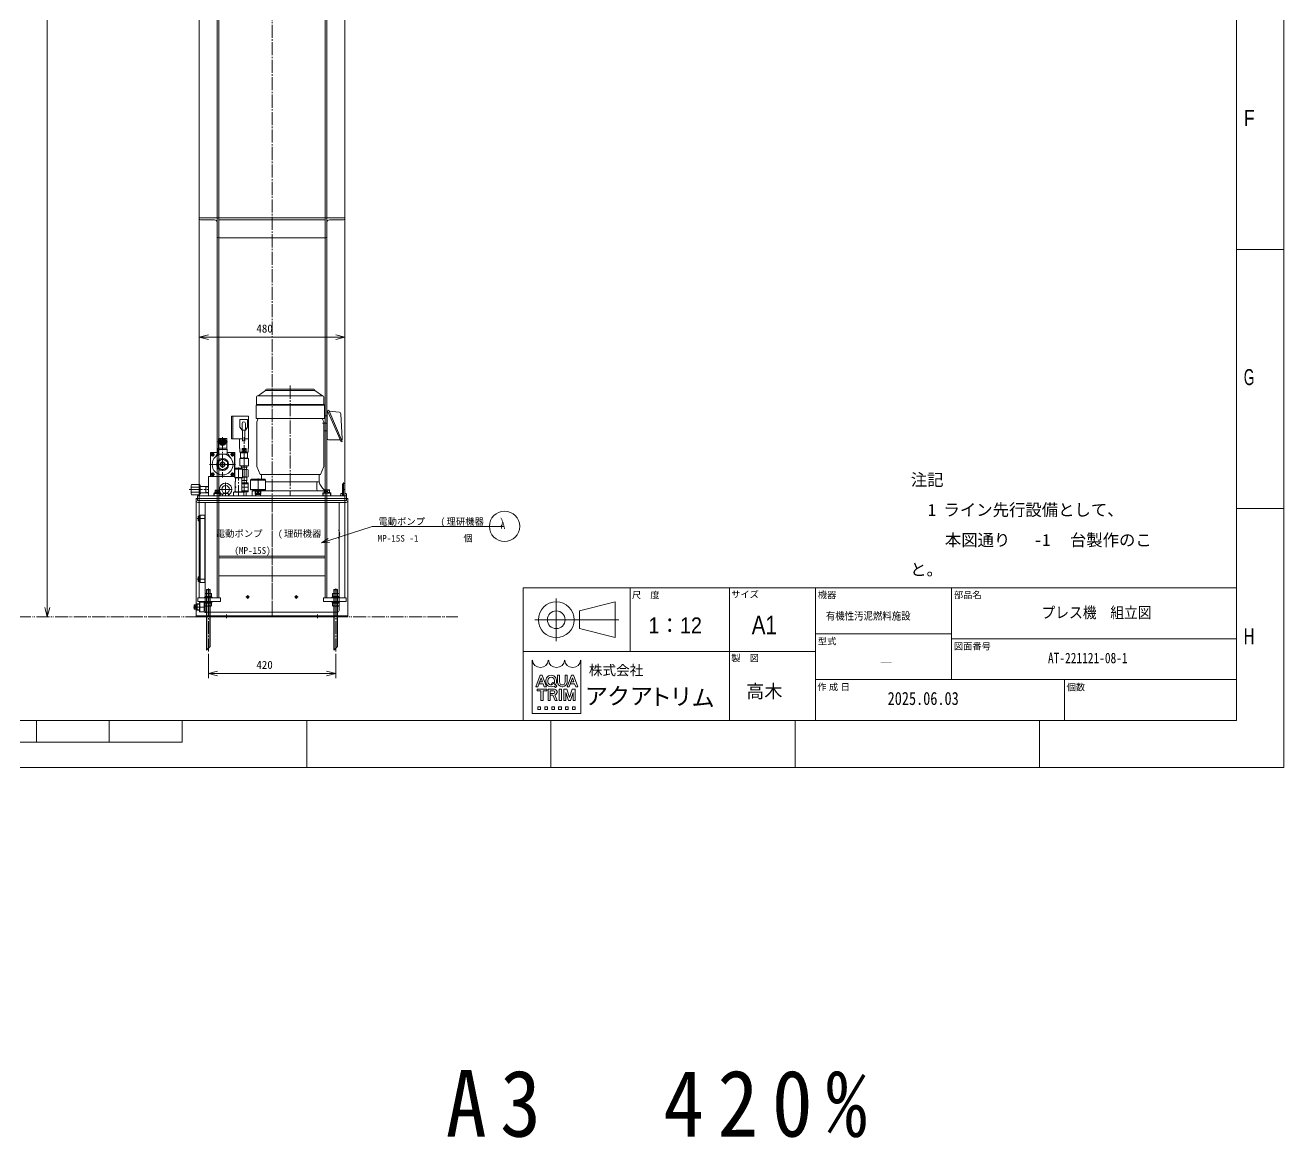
# Model space of a CAD drawing. Units: millimetres at full size. Extents: x -24503 to 24503, y -7436 to 7436.
# Drawn here: x 8284 to 12435, y -806 to 2864 of the extents above; entities that cross this region are included whole.
import ezdxf
from ezdxf.enums import TextEntityAlignment as Align

# ---------------------------------------------------------------- set-up
doc = ezdxf.new("R2010")
doc.units = ezdxf.units.MM
doc.header["$LTSCALE"] = 4.8
doc.header["$PDMODE"] = 32
doc.header["$PDSIZE"] = 2.4
doc.linetypes.add('CHAIN2', pattern=[12, 9, -1, 1, -1])
doc.linetypes.add('DOUBLE_CHAIN2', pattern=[12.8, 9, -1, 0.6, -0.6, 0.6, -1])
for name, color, linetype, lineweight in [('0-2_08_DIM', 3, 'Continuous', 9), ('0-3_06_PHANTOM', 7, 'DOUBLE_CHAIN2', 9), ('0-4_0', 2, 'Continuous', 9), ('0-6_05_CENTER', 2, 'CHAIN2', 9), ('0-7_04_HIDDEN', 7, 'Continuous', 9), ('0-8_10_DRAFT', 1, 'Continuous', 9), ('0-F_04_中心線', 4, 'CHAIN2', 9), ('1-0_02_細線', 6, 'Continuous', 9), ('1-1_Defpoints', 134, 'Continuous', 9), ('1-2_99_図枠', 134, 'Continuous', 9)]:
    doc.layers.add(name, color=color, linetype=linetype, lineweight=lineweight)
doc.layers.add('0-9_07_TEXT', color=2, linetype='Continuous')
doc.layers.add('1-4', color=7, linetype='Continuous')
doc.styles.add('ＭＳ ゴシック', font='')
doc.styles.add('ＭＳ Ｐゴシック', font='')
doc.styles.get('ＭＳ ゴシック').set_extended_font_data('MS Gothic')
doc.styles.get('ＭＳ Ｐゴシック').set_extended_font_data('MS PGothic')

# ---------------------------------------------------------------- blocks, each defined once
blk = doc.blocks.new('A$C402B3D07_1_1')
at = {"layer": '0-7_04_HIDDEN'}
for p, q in [((0, 0), (-65, 0)), ((-65, -2), (-65, 0)), ((0, 0), (0, -65)), ((-61, -6), (-14.5, -6)), ((-6, -14.5), (-6, -61)), ((-2, -65), (0, -65))]:
    blk.add_line(p, q, dxfattribs=at)
for centre, radius, start, end in [((-61, -2), 4, 180, 270), ((-14.5, -14.5), 8.5, 0, 90), ((-2, -61), 4, 180, 270)]:
    blk.add_arc(centre, radius, start, end, dxfattribs=at)
blk = doc.blocks.new('A$C03AD2A29_1_1')
at = {"layer": '0-4_0', "color": 134}
for p, q in [((-181, 60), (-181, -1928)), ((-175, 54), (175, 54)), ((181, 60), (181, -1928)), ((-175, -681), (175, -681)), ((-175, -1796), (175, -1796))]:
    blk.add_line(p, q, dxfattribs=at)
for points in [[(-240, 60), (-175, 60), (-175, -1928), (-240, -1928)], [(-175, 60), (175, 60), (175, -5), (-175, -5)], [(240, 60), (175, 60), (175, -1928), (240, -1928)], [(-175, -675), (175, -675), (175, -740), (-175, -740)], [(-175, -1790), (175, -1790), (175, -1855), (-175, -1855)], [(-245, -1928), (-170, -1928), (-170, -1940), (-245, -1940)], [(245, -1928), (170, -1928), (170, -1940), (245, -1940)]]:
    blk.add_lwpolyline(points, close=True, dxfattribs=at)
at = {"layer": '0-6_05_CENTER'}
for p, q in [((-75, 69.232), (-75, 44.557)), ((0, 77.547), (0, -1965.337)), ((75, 69.232), (75, 44.557)), ((-210, -1917.989), (-210, -1950.455)), ((210, -1917.989), (210, -1950.455))]:
    blk.add_line(p, q, dxfattribs=at)
at = {"layer": '0-7_04_HIDDEN'}
for p in [(-175, 60), (-175, -675)]:
    blk.add_blockref('A$C402B3D07_1_1', p, dxfattribs=at)
at = {"layer": '0-7_04_HIDDEN', "xscale": -1}
for p in [(175, 60), (175, -675)]:
    blk.add_blockref('A$C402B3D07_1_1', p, dxfattribs=at)
blk = doc.blocks.new('M12Nza_1_1_1_1')
at = {"layer": '0-4_0', "color": 134}
for p, q in [((-10.95, 5), (-10.95, 13.533)), ((10.95, 5), (-10.95, 5)), ((-10.75, 2), (-10.75, 5)), ((-8.213, 15), (8.212, 15)), ((-5.475, 5), (-5.475, 13.533)), ((0, 2), (-3, 5)), ((0, 5), (3, 2)), ((5.475, 5), (5.475, 13.533)), ((10.75, 5), (10.75, 2)), ((10.95, 13.533), (10.95, 5))]:
    blk.add_line(p, q, dxfattribs=at)
at = {"layer": '0-4_0', "color": 134, "linetype": 'CHAIN2'}
blk.add_line((0, 0), (0, 15), dxfattribs=at)
at = {"layer": '0-4_0', "color": 134}
blk.add_lwpolyline([(-13, 2), (13, 2), (13, 0), (-13, 0)], close=True, dxfattribs=at)
for centre, radius, start, end in [((-8.213, 11.712), 3.288, 33.626, 146.374), ((0, 4.05), 10.95, 60, 120), ((8.212, 11.712), 3.288, 33.626, 146.374)]:
    blk.add_arc(centre, radius, start, end, dxfattribs=at)
at = {"layer": '0-8_10_DRAFT', "style": 'ＭＳ ゴシック', "width": 1.8}
blk.add_text('M12', height=1.1, dxfattribs=at).set_placement((0.31, 5.093), align=Align.BOTTOM_LEFT)
blk = doc.blocks.new('MP-15Sb_1_1')
at = {"layer": '0-4_0'}
for p, q in [((-17.8, 750), (137.8, 750)), ((-50.7, 700.363), (-50.7, 725.3)), ((167.5, 728.5), (-47.5, 728.5)), ((-45.993, 728.5), (-21, 746)), ((-21, 746.8), (-21, 746)), ((-21, 746), (141.008, 746)), ((141, 746.8), (141, 746)), ((165.993, 728.5), (141, 746)), ((170.7, 700.363), (170.7, 725.3)), ((-50.7, 700.363), (-52.7, 697.363)), ((-52.7, 697.363), (172.7, 697.363)), ((-52.7, 697.363), (-52.7, 654)), ((170.7, 700.363), (-50.7, 700.363)), ((170.7, 700.363), (172.7, 697.363)), ((172.7, 697.363), (172.7, 654)), ((181.753, 587.961), (181.753, 669.422)), ((186.916, 680.896), (183.291, 679.207)), ((183.291, 679.207), (228.148, 576.668)), ((231.774, 578.358), (186.916, 680.896)), ((221.373, 674.971), (188.454, 678.03)), ((226.809, 669.326), (231.367, 586.41)), ((-133.16, 586.903), (-133.16, 661.903)), ((-133.16, 661.903), (-77.16, 661.903)), ((-129.16, 586.903), (-129.16, 661.903)), ((-105.66, 650.16), (-105.66, 625.16)), ((-98.66, 615.16), (-105.66, 625.16)), ((-98.66, 637.66), (-98.66, 615.16)), ((-87.66, 637.66), (-87.66, 615.16)), ((-87.66, 615.16), (-80.66, 625.16)), ((-77.16, 586.903), (-77.16, 661.903)), ((172.7, 654), (-52.7, 654)), ((-50.541, 642.5), (-45.731, 654)), ((-50.541, 495.5), (-50.541, 642.5)), ((170.541, 642.5), (165.731, 654)), ((166.836, 637.999), (181.753, 637.999)), ((170.541, 495.5), (170.541, 642.5)), ((179.753, 662.599), (172.7, 662.599)), ((-176.75, 556), (-176.75, 586.7)), ((-175.75, 587.7), (-150.25, 587.7)), ((-163, 587.42), (-153.5, 581.935)), ((-153.5, 581.935), (-153.5, 570.965)), ((-149.25, 586.7), (-149.25, 556)), ((-96.91, 586.903), (-133.16, 586.903)), ((-107.16, 586.903), (-107.16, 554.403)), ((-98.66, 615.16), (-87.66, 615.16)), ((-96.91, 615.16), (-96.91, 579.624)), ((-89.41, 615.16), (-89.41, 579.527)), ((-89.41, 586.903), (-77.16, 586.903)), ((-77.16, 586.903), (-77.16, 554.403)), ((179.753, 613.399), (170.541, 613.399)), ((186.753, 582.961), (225.395, 582.961)), ((-178.5, 542), (-203, 542)), ((-202.5, 462.5), (-202.5, 541.5)), ((-202.5, 541.5), (-178.5, 541.5)), ((-195.5, 528.5), (-195.5, 540.5)), ((-178.5, 536.5), (-178.5, 552)), ((-178.5, 552), (-147.5, 552)), ((-178.25, 552), (-177.5, 556)), ((-178.201, 576.45), (-147.208, 576.45)), ((-177.5, 556), (-148.5, 556)), ((-163, 565.48), (-172.5, 570.965)), ((-163, 565.48), (-153.5, 570.965)), ((-148.5, 556), (-147.75, 552)), ((-147.5, 552), (-147.5, 536.5)), ((-123, 542), (-147.5, 542)), ((-147.5, 541.5), (-123.5, 541.5)), ((-130.5, 528.5), (-130.5, 540.5)), ((-123.5, 462.5), (-123.5, 541.5)), ((-123, 542), (-123, 462)), ((-78.66, 542.403), (-105.66, 542.403)), ((-103.66, 540.3), (-103.66, 523.3)), ((-80.66, 540.3), (-103.66, 540.3)), ((-99.66, 540.8), (-99.66, 542.403)), ((-98.698, 554.403), (-85.622, 542.403)), ((-85.622, 554.403), (-98.698, 542.403)), ((-98.698, 554.403), (-85.622, 554.403)), ((-98.698, 554.403), (-98.698, 542.403)), ((-85.622, 542.403), (-85.622, 554.403)), ((-84.66, 540.8), (-84.66, 542.403)), ((-84.66, 540.8), (-84.16, 540.3)), ((-80.66, 540.3), (-80.66, 523.3)), ((228.148, 576.668), (231.774, 578.358)), ((-201.5, 534.5), (-189.5, 534.5)), ((-195.5, 537.36), (-197.977, 535.93)), ((-197.977, 533.07), (-197.977, 535.93)), ((-195.5, 531.64), (-197.977, 533.07)), ((-195.5, 537.36), (-193.023, 535.93)), ((-186.5, 527.259), (-181, 536.5)), ((-181, 536.5), (-145, 536.5)), ((-163, 520.475), (-179, 511.238)), ((-179, 511.238), (-179, 492.762)), ((-163, 520.475), (-147, 511.238)), ((-147, 511.238), (-147, 492.762)), ((-145, 536.5), (-139.5, 527.259)), ((-136.5, 534.5), (-124.5, 534.5)), ((-130.5, 537.36), (-132.977, 535.93)), ((-132.977, 533.07), (-132.977, 535.93)), ((-130.5, 531.64), (-132.977, 533.07)), ((-130.5, 537.36), (-128.023, 535.93)), ((-80.66, 523.3), (-103.66, 523.3)), ((-101.364, 522.3), (-101.364, 523.3)), ((-92.16, 539.3), (-92.16, 524.3)), ((-82.956, 522.3), (-82.956, 523.3)), ((-123.5, 462.5), (-202.5, 462.5)), ((-201.5, 469.5), (-189.5, 469.5)), ((-195.5, 472.36), (-197.977, 470.93)), ((-197.977, 468.07), (-197.977, 470.93)), ((-195.5, 466.64), (-197.977, 468.07)), ((-195.5, 463.5), (-195.5, 475.5)), ((-195.5, 472.36), (-193.023, 470.93)), ((-163, 483.525), (-179, 492.762)), ((-163, 483.525), (-147, 492.762)), ((-136.5, 469.5), (-124.5, 469.5)), ((-130.5, 472.36), (-132.977, 470.93)), ((-132.977, 468.07), (-132.977, 470.93)), ((-130.5, 466.64), (-132.977, 468.07)), ((-130.5, 463.5), (-130.5, 475.5)), ((-130.5, 472.36), (-128.023, 470.93)), ((-122.5, 486.6), (-119.5, 489.6)), ((-122.5, 458.6), (-122.5, 486.6)), ((-122.5, 486.6), (-97.5, 486.6)), ((-121.5, 457.6), (-98.5, 457.6)), ((-120, 457.6), (-120, 445.6)), ((-119.5, 489.6), (-100.5, 489.6)), ((-99.874, 493.3), (-100.84, 494.972)), ((-100.614, 489.6), (-100.795, 495.362)), ((-100.5, 489.6), (-97.5, 486.6)), ((-100, 445.6), (-100, 457.6)), ((-99.735, 488.835), (-99.874, 493.3)), ((-84.446, 493.3), (-99.874, 493.3)), ((-97.5, 458.6), (-98.5, 457.6)), ((-97.5, 486.6), (-97.5, 458.6)), ((-97.5, 485.65), (-82.201, 485.65)), ((-82.201, 460.65), (-97.5, 460.65)), ((-85.52, 484.623), (-85.52, 461.677)), ((-83.829, 485.65), (-83.525, 495.362)), ((-83.51, 458.65), (-83.51, 452.207)), ((-78.881, 484.623), (-78.881, 461.677)), ((-50.541, 495.5), (-39.456, 469)), ((159.456, 469), (-39.456, 469)), ((-35, 469), (-35, 453.65)), ((155, 469), (155, 445)), ((170.541, 495.5), (159.456, 469)), ((-266.84, 406.443), (-266.84, 431.557)), ((-265.545, 435.743), (-238.135, 435.743)), ((-265.545, 427.372), (-238.135, 427.372)), ((-236.84, 431.557), (-236.84, 406.443)), ((-234.84, 429.85), (-221.919, 429.85)), ((-210, 429.478), (-221.919, 429.85)), ((-217.84, 428.561), (-219.968, 429.789)), ((-217.84, 429.723), (-217.84, 408.277)), ((-210, 428.316), (-217.84, 428.561)), ((-174, 416.84), (-188, 408.34)), ((-188, 416.84), (-174, 408.34)), ((-188, 416.84), (-174, 416.84)), ((-188, 408.34), (-188, 416.84)), ((-174, 416.84), (-174, 408.34)), ((-120, 445.6), (-121, 445.6)), ((-121, 412), (-121, 445.6)), ((-99.858, 449.15), (-100, 449.395)), ((-99, 445.6), (-100, 445.6)), ((-99.748, 445.6), (-99.858, 449.15)), ((-84.462, 449.15), (-99.858, 449.15)), ((-99, 445.6), (-99, 412)), ((-99, 442), (-79.16, 442)), ((-80.16, 438.662), (-99, 438.662)), ((-77.281, 427), (-99, 427)), ((-80.16, 415.338), (-99, 415.338)), ((-84.685, 442), (-84.462, 449.15)), ((-84.462, 449.15), (-83.562, 450.708)), ((-83.829, 442), (-83.51, 452.207)), ((-79.16, 417.05), (-80.16, 415.338)), ((-80.16, 412), (-80.16, 415.338)), ((-79.16, 442), (-79.16, 412)), ((-71, 450.65), (-68, 453.65)), ((-71, 450.65), (-21, 450.65)), ((-71, 450.65), (-71, 419.65)), ((-71, 419.65), (-21, 419.65)), ((-71, 419.65), (-70, 418.65)), ((-70, 418.65), (-22, 418.65)), ((-24, 453.65), (-68, 453.65)), ((-58, 418.65), (-58, 416.65)), ((-58, 416.65), (-34, 416.65)), ((-55.5, 404.65), (-55.5, 416.65)), ((-38.669, 404.65), (-53.331, 416.65)), ((-53.331, 404.65), (-38.669, 416.65)), ((-53.331, 416.65), (-53.331, 404.65)), ((-38.669, 416.65), (-38.669, 404.65)), ((-36.5, 416.65), (-36.5, 404.65)), ((-34, 416.65), (-34, 418.65)), ((-21, 450.65), (-24, 453.65)), ((-22, 418.65), (-21, 419.65)), ((-21, 419.65), (-21, 450.65)), ((155, 445), (-21, 445)), ((147.5, 442), (147.5, 421)), ((189.5, 418.47), (172.5, 408.97)), ((189.5, 408.97), (172.5, 418.47)), ((172.5, 418.47), (189.5, 418.47)), ((172.5, 408.97), (172.5, 418.47)), ((189.5, 418.47), (189.5, 408.97)), ((232, 400.504), (232, 436.5)), ((240, 436.5), (240, 400.504)), ((-265.545, 410.628), (-238.135, 410.628)), ((-265.545, 402.257), (-238.135, 402.257)), ((-250.2, 0), (-250.2, 390)), ((250.2, 390), (-250.2, 390)), ((-246, 390), (-246, 399)), ((246, 399), (-246, 399)), ((245, 376.8), (-245, 376.8)), ((-234.84, 408.15), (-221.919, 408.15)), ((-210, 408.522), (-221.919, 408.15)), ((-217.84, 409.439), (-219.968, 408.211)), ((-210, 409.684), (-217.84, 409.439)), ((-190.269, 408.34), (-191.723, 406.841)), ((-191.723, 406.841), (-191.478, 399)), ((-191.723, 406.841), (-170.277, 406.841)), ((-190.597, 408.002), (-190.316, 399)), ((-171.403, 408.002), (-171.685, 399)), ((-170.277, 406.841), (-170.523, 399)), ((-163, 399), (-162.547, 404.174)), ((-143, 399), (-163, 399)), ((-160.935, 405.964), (-153, 407.5)), ((-160.555, 406), (-145.445, 406)), ((-145.065, 405.964), (-153, 407.5)), ((-143.453, 404.174), (-143, 399)), ((-115, 399), (-85, 399)), ((-79.16, 412), (-99, 412)), ((-92.5, 410.268), (-92.5, 399)), ((-85, 399), (-85, 412)), ((-65, 413), (-65, 399)), ((-55.5, 415), (-63, 415)), ((-55.5, 404.65), (-36.5, 404.65)), ((-54.508, 404.65), (-54.331, 399)), ((-53.603, 403.083), (-54.508, 404.65)), ((-53.603, 403.083), (-38.397, 403.083)), ((-53.475, 399), (-53.603, 403.083)), ((-38.525, 399), (-38.397, 403.083)), ((-38.397, 403.083), (-37.492, 404.65)), ((-37.492, 404.65), (-37.669, 399)), ((172.5, 415), (-36.5, 415)), ((168.968, 408.97), (167.515, 407.471)), ((167.515, 407.471), (167.779, 399)), ((194.485, 407.471), (167.515, 407.471)), ((168.64, 408.632), (168.941, 399)), ((168.968, 408.97), (193.032, 408.97)), ((193.032, 408.97), (194.485, 407.471)), ((193.36, 408.632), (193.058, 399)), ((194.485, 407.471), (194.22, 399)), ((226, 399), (226.453, 404.174)), ((246, 399), (226, 399)), ((228.065, 405.964), (232, 406.725)), ((228.445, 406), (232, 406)), ((243.935, 405.964), (240, 406.725)), ((240, 406), (243.555, 406)), ((245.547, 404.174), (246, 399)), ((246, 390), (246, 399)), ((246, 390), (246, 383)), ((250.2, 0), (250.2, 390)), ((-250.2, 28.064), (-256.84, 39)), ((-250.2, 39), (-256.84, 39)), ((-256.84, 25), (-256.84, 39)), ((-250.2, 35.936), (-256.84, 25)), ((-250.2, 25), (-256.84, 25)), ((-250.2, 35.936), (-248.34, 39)), ((-250.2, 28.064), (-248.34, 25)), ((-250.2, 3.2), (250.2, 3.2)), ((-250.2, 0), (250.2, 0)), ((-220.2, 3.2), (-220.2, 0)), ((220.2, 3.2), (220.2, 0))]:
    blk.add_line(p, q, dxfattribs=at)
for points in [[(-105.66, 650.16), (-80.66, 650.16), (-80.66, 625.16)], [(-163, 587.42), (-172.5, 581.935), (-172.5, 570.965)], [(-123, 462), (-203, 462), (-203, 542)], [(-107.16, 554.403), (-105.66, 554.403), (-105.66, 542.403)], [(-84.66, 540.8), (-99.66, 540.8), (-100.16, 540.3)], [(-96.91, 579.624), (-96.828, 579.669), (-96.745, 579.714), (-96.663, 579.758), (-96.58, 579.802), (-96.498, 579.845), (-96.415, 579.888), (-96.333, 579.929), (-96.25, 579.968), (-96.167, 580.007), (-96.085, 580.043), (-96.002, 580.078), (-95.919, 580.111), (-95.836, 580.141), (-95.753, 580.169), (-95.67, 580.195), (-95.587, 580.217), (-95.503, 580.237), (-95.42, 580.253), (-95.336, 580.267), (-95.253, 580.276), (-95.169, 580.282), (-95.074, 580.284), (-94.978, 580.281), (-94.882, 580.273), (-94.787, 580.261), (-94.691, 580.245), (-94.595, 580.225), (-94.499, 580.202), (-94.403, 580.175), (-94.307, 580.145), (-94.211, 580.112), (-94.115, 580.076), (-94.019, 580.038), (-93.923, 579.998), (-93.827, 579.955), (-93.731, 579.911), (-93.635, 579.866), (-93.54, 579.819), (-93.445, 579.771)], [(-93.445, 579.771), (-93.35, 579.723), (-93.255, 579.673), (-93.16, 579.624), (-93.084, 579.584), (-93.008, 579.544), (-92.932, 579.504), (-92.856, 579.465), (-92.78, 579.426), (-92.704, 579.388), (-92.628, 579.351), (-92.553, 579.315), (-92.477, 579.28), (-92.402, 579.247), (-92.326, 579.215), (-92.251, 579.184), (-92.175, 579.156), (-92.099, 579.129), (-92.024, 579.105), (-91.948, 579.082), (-91.872, 579.063), (-91.796, 579.045), (-91.72, 579.031), (-91.643, 579.019), (-91.567, 579.011), (-91.466, 579.004), (-91.365, 579.003), (-91.264, 579.006), (-91.162, 579.015), (-91.061, 579.027), (-90.959, 579.044), (-90.856, 579.065), (-90.754, 579.09), (-90.651, 579.118), (-90.548, 579.149), (-90.445, 579.183), (-90.342, 579.22), (-90.239, 579.259), (-90.136, 579.3), (-90.032, 579.343)], [(-90.032, 579.343), (-89.929, 579.387), (-89.825, 579.433), (-89.721, 579.48), (-89.618, 579.527), (-89.514, 579.575), (-89.41, 579.624)], [(-77.16, 554.403), (-78.66, 554.403), (-78.66, 542.403)], [(-193.023, 535.93), (-193.023, 533.07), (-195.5, 531.64)], [(-128.023, 535.93), (-128.023, 533.07), (-130.5, 531.64)], [(-122.5, 462), (-210, 462), (-210, 399)], [(-193.023, 470.93), (-193.023, 468.07), (-195.5, 466.64)], [(-128.023, 470.93), (-128.023, 468.07), (-130.5, 466.64)], [(-121.5, 457.6), (-122.5, 458.6), (-97.5, 458.6)], [(-84.685, 485.65), (-84.446, 493.3), (-83.48, 494.972)], [(-79.16, 436.95), (-80.16, 438.662), (-80.16, 442)], [(-246, 390), (-246, 383), (246, 383)], [(-190.269, 408.34), (-171.731, 408.34), (-170.277, 406.841)], [(-127.5, 410.268), (-127.5, 399), (-92.5, 399)]]:
    blk.add_lwpolyline(points, dxfattribs=at)
for points in [[(-106.66, 522.3), (-106.66, 497.3), (-77.66, 497.3), (-77.66, 522.3)], [(-95.5, 412), (-124.5, 412), (-127.5, 410.268), (-92.5, 410.268)]]:
    blk.add_lwpolyline(points, close=True, dxfattribs=at)
for centre, radius in [((-163, 576.45), 11.25), ((-163, 576.45), 9.5), ((-163, 576.45), 6.5), ((-163, 576.45), 4.5), ((-195.5, 534.5), 5), ((-163, 502), 34.5), ((-163, 502), 20), ((-163, 502), 8), ((-163, 502), 7.25), ((-163, 502), 3.15), ((-130.5, 534.5), 5), ((-195.5, 469.5), 5), ((-130.5, 469.5), 5), ((-153, 420), 12.5), ((-80, 65), 4), ((-80, 65), 3.375), ((80, 65), 4), ((80, 65), 3.375)]:
    blk.add_circle(centre, radius, dxfattribs=at)
for centre, radius, start, end in [((-17.8, 746.8), 3.2, 90, 180), ((137.8, 746.8), 3.2, 0, 90), ((-47.5, 725.3), 3.2, 90, 180), ((167.5, 725.3), 3.2, 0, 90), ((64.315, 700.045), 2, 180, 182.57246), ((179.753, 664.599), 2, 270, 0), ((186.753, 669.422), 5, 104.99841, 180), ((220.818, 668.997), 6, 3.14682, 84.69045), ((-93.16, 637.66), 5.5, 0, 180), ((-175.75, 586.7), 1, 90, 180), ((-150.25, 586.7), 1, 0, 90), ((179.753, 611.399), 2, 0, 90), ((186.753, 587.961), 5, 180, 270), ((227.374, 586.171), 4, 306.62049, 3.42312), ((-97.91, 523.269), 17.031, 70.26839, 109.73161), ((-86.41, 523.269), 17.031, 70.26839, 109.73161), ((-99.41, 501.359), 20.941, 69.74384, 110.25616), ((-99.41, 518.241), 20.941, 249.74384, 290.25616), ((-97.91, 540.331), 17.031, 250.26839, 289.73161), ((-86.41, 540.331), 17.031, 250.26839, 289.73161), ((-84.91, 501.359), 20.941, 69.74384, 110.25616), ((-84.91, 518.241), 20.941, 249.74384, 290.25616), ((-102.794, 495.3), 2, 1.79, 90), ((-92.16, 463.677), 21.973, 72.41205, 104.06527), ((-92.16, 482.623), 21.973, 255.93473, 287.58795), ((-82.201, 479.772), 5.878, 55.61575, 124.38425), ((-82.201, 466.528), 5.878, 235.61575, 304.38425), ((-81.526, 495.3), 2, 90, 178.21), ((-81.51, 458.65), 2, 90, 180), ((-259.428, 431.557), 7.412, 145.61575, 214.38425), ((-239.135, 419), 27.705, 162.41205, 197.58795), ((-244.252, 431.557), 7.412, 325.61575, 34.38425), ((-264.545, 419), 27.705, 342.41205, 17.58795), ((-234.84, 431.85), 2, 180, 270), ((-153, 420), 20.5, 304.68099, 235.31901), ((-83.426, 457.446), 50, 301.90582, 303.95382), ((-33.5, 421), 6, 270, 336.94176), ((150.5, 442), 3, 90, 180), ((153.5, 421), 6, 180, 270), ((203.426, 457.446), 50, 194.4135, 231.79153), ((236, 436.5), 4, 0, 180), ((-259.428, 406.443), 7.412, 145.61575, 214.38425), ((-245, 382), 5.2, 180, 270), ((-244.252, 406.443), 7.412, 325.61575, 34.38425), ((-234.84, 406.15), 2, 90, 180), ((-223, 374.8), 2, 0, 90), ((-166.941, 399.853), 4, 355, 55.31901), ((-160.555, 404), 2, 90, 175), ((-145.445, 404), 2, 5, 90), ((-139.059, 399.853), 4, 124.68099, 185), ((-63, 413), 2, 90, 180), ((223, 374.8), 2, 90, 180), ((228.445, 404), 2, 90, 175), ((231, 400.504), 1, 270, 0), ((241, 400.504), 1, 180, 270), ((243.555, 404), 2, 5, 90), ((245, 382), 5.2, 270, 0)]:
    blk.add_arc(centre, radius, start, end, dxfattribs=at)
blk.add_point((-120, 427), dxfattribs=at)
at = {"layer": '0-6_05_CENTER'}
for p, q in [((60, 761.997), (60, 399)), ((-163, 592.007), (-163, 459.448)), ((-92.16, 522.3), (-92.16, 591.593)), ((-120.091, 502), (-206.153, 502)), ((-92.16, 522.3), (-92.16, 485.65)), ((-92.16, 521.005), (-92.16, 498.595)), ((-110, 491.925), (-110, 399)), ((-92.16, 488.614), (-92.16, 433.717)), ((-272.919, 419), (-210, 419)), ((-181, 399), (-181, 419.285)), ((-175.865, 420), (-130.135, 420)), ((-153, 442.865), (-153, 399)), ((-92.16, 410.007), (-92.16, 443.993)), ((-46, 456.336), (-46, 399)), ((181, 421.909), (181, 399)), ((230.862, 420), (240.944, 420)), ((236, 399), (236, 442.094)), ((0, 0), (0, 399)), ((-246.5, 324), (-221, 324)), ((-246.5, 124), (-221, 124)), ((-86, 65), (-74, 65)), ((-80, 59), (-80, 71)), ((74, 65), (86, 65)), ((80, 59), (80, 71)), ((-221, 32), (-259.285, 32)), ((-150, 7.658), (-150, -5.291)), ((150, 7.658), (150, -5.291))]:
    blk.add_line(p, q, dxfattribs=at)
at = {"layer": '0-7_04_HIDDEN', "color": 2}
for p, q in [((-221, 20.2), (-221, 374.8)), ((221, 20.2), (221, 374.8)), ((-238, 315.5), (-238, 332.5)), ((-238, 332.5), (-237, 332.5)), ((-237, 113), (-237, 335)), ((-237, 335), (-222, 335)), ((-237, 332.5), (-237, 315.5)), ((-222, 335), (-222, 113)), ((-222, 332.5), (-221, 332.5)), ((-222, 315.5), (-222, 332.5)), ((-243.5, 318.416), (-243.5, 329.584)), ((-243.148, 330.897), (-242.8, 331.5)), ((-242.8, 331.5), (-238, 331.5)), ((-242.8, 327.8), (-238, 327.8)), ((-242.8, 320.2), (-238, 320.2)), ((-237, 315.5), (-238, 315.5)), ((-221, 315.5), (-222, 315.5)), ((-243.5, 118.416), (-243.5, 129.584)), ((-243.148, 130.897), (-242.8, 131.5)), ((-242.8, 131.5), (-238, 131.5)), ((-242.8, 127.8), (-238, 127.8)), ((-238, 115.5), (-238, 132.5)), ((-238, 132.5), (-237, 132.5)), ((-238, 131.5), (-238, 116.5)), ((-237, 132.5), (-237, 115.5)), ((-221, 132.5), (-222, 132.5)), ((-222, 132.5), (-222, 115.5)), ((-242.8, 116.5), (-243.148, 117.103)), ((-242.8, 120.2), (-238, 120.2)), ((-238, 116.5), (-242.8, 116.5)), ((-237, 115.5), (-238, 115.5)), ((-222, 113), (-237, 113)), ((-222, 115.5), (-221, 115.5)), ((-248.002, 41.597), (-239, 41.315)), ((-246.841, 42.723), (-239, 42.477)), ((-246.841, 21.277), (-246.841, 42.723)), ((-238, 48), (-239, 47)), ((-239, 17), (-239, 47)), ((-224, 48), (-238, 48)), ((-238, 48), (-238, 16)), ((-224, 48), (-221, 51)), ((-224, 48), (-224, 16)), ((-250.2, 39), (-248.34, 39)), ((-250.2, 25), (-248.34, 25)), ((-248.34, 22.731), (-246.841, 21.277)), ((-248.002, 22.403), (-239, 22.684)), ((-246.841, 21.277), (-239, 21.522)), ((-239, 17), (-238, 16)), ((-224, 16), (-238, 16)), ((215.8, 15), (-215.8, 15))]:
    blk.add_line(p, q, dxfattribs=at)
for points in [[(-238, 331.5), (-238, 316.5), (-242.8, 316.5), (-243.148, 317.103)], [(-248.34, 22.731), (-248.34, 41.269), (-246.841, 42.723)]]:
    blk.add_lwpolyline(points, dxfattribs=at)
for centre, radius, start, end in [((-240.876, 329.584), 2.624, 150.00001, 222.83938), ((-232.836, 324), 10.664, 159.12505, 200.87495), ((-240.876, 318.416), 2.624, 137.16062, 209.99999), ((-240.876, 129.584), 2.624, 150.00001, 222.83938), ((-232.836, 124), 10.664, 159.12505, 200.87495), ((-240.876, 118.416), 2.624, 137.16062, 209.99999), ((-219.419, 19.442), 5.73, 216.92375, 309.17034), ((-215.8, 20.2), 5.2, 180, 270), ((215.8, 20.2), 5.2, 270, 0)]:
    blk.add_arc(centre, radius, start, end, dxfattribs=at)
blk = doc.blocks.new('_Open30')
at = {"layer": '0-2_08_DIM'}
blk.add_line((0, 0), (-1, 0), dxfattribs=at)
blk.add_lwpolyline([(-1, 0.26795), (0, 0), (-1, -0.26795)], dxfattribs=at)
blk = doc.blocks.new('AM_BALLOON1')
at = {"layer": '0-2_08_DIM'}
blk.add_circle((0, 0), 5, dxfattribs=at)

msp = doc.modelspace()

# ---------------------------------------------------------------- linework, layer by layer
at = {"layer": '0-2_08_DIM', "color": 4}
for p, q in [((8357.024, 942.938), (8357.024, 5476.938)), ((8858.194, 1838.118), (8858.194, 1819.744)), ((8888.194, 1834.744), (9308.194, 1834.744)), ((9338.194, 1838.118), (9338.194, 1819.744)), ((8364.524, 912.938), (8342.024, 912.938)), ((8888.194, 790.16), (8888.194, 710.543)), ((9308.194, 790.16), (9308.194, 710.543)), ((8918.194, 725.543), (9278.194, 725.543))]:
    msp.add_line(p, q, dxfattribs=at)
at = {"layer": '0-2_08_DIM', "color": 2}
msp.add_line((9432.32, 1210.417), (9862.656, 1210.417), dxfattribs=at)
msp.add_lwpolyline([(9285.509, 1164.433), (9428.72, 1210.417), (9432.32, 1210.417)], dxfattribs=at)
at = {"layer": '0-3_06_PHANTOM'}
msp.add_line((3959.029, 912.938), (9711.243, 912.938), dxfattribs=at)
at = {"layer": '0-4_0', "color": 134}
for p, q in [((8882.194, 1001.991), (8883.141, 1002.938)), ((8882.194, 802.938), (8882.194, 1001.991)), ((8883.141, 1002.938), (8893.247, 1002.938)), ((8894.194, 814.938), (8894.194, 1001.991)), ((9302.194, 1001.991), (9303.141, 1002.938)), ((9302.194, 802.938), (9302.194, 1001.991)), ((9303.141, 1002.938), (9313.247, 1002.938)), ((9314.194, 814.938), (9314.194, 1001.991)), ((8894.194, 814.938), (8882.194, 802.938)), ((9314.194, 814.938), (9302.194, 802.938))]:
    msp.add_line(p, q, dxfattribs=at)
for points in [[(8882.194, 1001.991), (8894.194, 1001.991), (8893.247, 1002.938)], [(9302.194, 1001.991), (9314.194, 1001.991), (9313.247, 1002.938)]]:
    msp.add_lwpolyline(points, dxfattribs=at)
at = {"layer": '0-F_04_中心線'}
for p, q in [((8888.194, 797.66), (8888.194, 1005.938)), ((9308.194, 797.66), (9308.194, 1005.938))]:
    msp.add_line(p, q, dxfattribs=at)
at = {"layer": '1-0_02_細線'}
for p, q in [((8883.141, 802.938), (8883.141, 1002.938)), ((8893.247, 813.991), (8893.247, 1002.938)), ((9303.141, 802.938), (9303.141, 1002.938)), ((9313.247, 813.991), (9313.247, 1002.938))]:
    msp.add_line(p, q, dxfattribs=at)
at = {"layer": '1-1_Defpoints'}
msp.add_lwpolyline([(2767.39, 415.766), (12435.079, 415.766), (12435.079, 7251.506), (2767.39, 7251.506)], close=True, dxfattribs=at)
at = {"layer": '1-2_99_図枠'}
for p, q in [((12435.079, 2124.178), (12279.064, 2124.178)), ((12435.079, 1269.623), (12279.064, 1269.623)), ((10279.663, 797.907), (10279.663, 1007.928)), ((10607.296, 571.084), (10607.296, 1007.928)), ((10890.379, 571.084), (10890.379, 1007.928)), ((11338.99, 1007.928), (11338.99, 705.497)), ((10035.619, 832.35), (10035.619, 973.484)), ((9965.052, 902.917), (10241.439, 902.917)), ((10890.379, 856.713), (11338.99, 856.713)), ((11338.99, 839.911), (12279.064, 839.911)), ((10890.379, 797.907), (9926.828, 797.907)), ((9974.879, 681.787), (9985.548, 711.75)), ((9982.394, 719.827), (9988.702, 719.827)), ((9990.587, 697.598), (9985.548, 711.75)), ((10003.046, 681.97), (9988.702, 719.827)), ((10039.937, 697.148), (10039.937, 719.827)), ((10046.784, 719.827), (10039.937, 719.827)), ((10046.784, 698.524), (10046.784, 719.827)), ((10071.89, 697.148), (10071.89, 719.827)), ((10078.333, 681.787), (10089.003, 711.75)), ((10085.849, 719.827), (10092.157, 719.827)), ((10094.042, 697.598), (10089.003, 711.75)), ((10106.501, 681.97), (10092.157, 719.827)), ((9968.05, 681.787), (9968.05, 681.97)), ((9968.05, 681.787), (9974.879, 681.787)), ((9972.985, 674.179), (10004.177, 674.179)), ((9972.985, 674.179), (9972.985, 668.854)), ((9972.985, 668.854), (9984.397, 668.854)), ((9978.602, 691.816), (9980.661, 697.598)), ((9978.602, 691.816), (9992.646, 691.816)), ((9980.661, 697.598), (9990.587, 697.598)), ((9985.158, 636.14), (9985.158, 668.093)), ((9992.005, 636.14), (9992.005, 668.093)), ((9992.766, 668.854), (10004.177, 668.854)), ((10001.423, 703.089), (10001.423, 698.524)), ((10003.046, 681.787), (10003.046, 681.97)), ((10004.177, 674.179), (10004.177, 668.854)), ((10007.764, 702.642), (10007.764, 698.99)), ((10008.514, 674.179), (10008.514, 636.14)), ((10008.514, 674.179), (10026.012, 674.179)), ((10015.361, 668.854), (10026.925, 668.854)), ((10020.396, 691.872), (10023.766, 695.451)), ((10020.396, 691.872), (10023.503, 688.849)), ((10023.766, 695.451), (10037.857, 683.84)), ((10027.828, 692.284), (10032.73, 688.244)), ((10028.164, 684.312), (10033.454, 679.164)), ((10030.079, 702.642), (10030.079, 698.99)), ((10033.454, 679.164), (10037.857, 683.84)), ((10036.42, 703.089), (10036.42, 698.524)), ((10044.823, 674.179), (10053.192, 674.179)), ((10044.823, 674.179), (10044.823, 668.854)), ((10045.584, 642.226), (10045.584, 668.093)), ((10052.431, 642.226), (10052.431, 668.093)), ((10053.192, 674.179), (10053.192, 668.854)), ((10057.054, 681.787), (10054.772, 681.787)), ((10060.046, 674.179), (10069.982, 674.179)), ((10079.066, 646.552), (10069.982, 674.179)), ((10071.504, 681.787), (10071.504, 681.97)), ((10071.504, 681.787), (10078.333, 681.787)), ((10079.066, 646.552), (10088.15, 674.179)), ((10082.057, 691.816), (10084.115, 697.598)), ((10082.057, 691.816), (10096.101, 691.816)), ((10084.115, 697.598), (10094.042, 697.598)), ((10098.092, 674.179), (10088.15, 674.179)), ((10106.501, 681.787), (10106.501, 681.97)), ((10890.379, 705.497), (12279.064, 705.497)), ((11711.71, 705.497), (11711.71, 571.084)), ((9985.158, 636.14), (9992.005, 636.14)), ((10015.589, 654.166), (10015.589, 659.491)), ((10015.589, 659.491), (10026.925, 659.491)), ((10015.589, 654.166), (10023.06, 654.166)), ((10025.883, 652.259), (10031.674, 636.14)), ((10031.674, 636.14), (10039.054, 636.14)), ((10032.498, 652.497), (10039.054, 636.444)), ((10039.054, 636.444), (10039.054, 636.14)), ((10044.823, 636.14), (10044.823, 641.465)), ((10075.642, 636.14), (10066.887, 662.767)), ((10075.642, 636.14), (10082.49, 636.14)), ((10082.49, 636.14), (10091.245, 662.767)), ((9974.89, 616.218), (9974.89, 607.088)), ((9997.714, 616.218), (9997.714, 607.088)), ((10020.538, 616.218), (10020.538, 607.088)), ((10043.362, 616.218), (10043.362, 607.088)), ((10066.185, 616.218), (10066.185, 607.088)), ((10098.138, 616.218), (10098.138, 607.088)), ((8321.307, 499.077), (8321.307, 571.084)), ((8561.331, 499.077), (8561.331, 571.084)), ((8801.355, 499.077), (8801.355, 571.084)), ((9212.516, 415.766), (9212.516, 571.084)), ((10018.157, 415.068), (10018.157, 571.084)), ((10018.157, 415.766), (10018.157, 571.084)), ((10823.798, 415.766), (10823.798, 571.084)), ((11629.438, 415.766), (11629.438, 571.084)), ((6401.114, 499.077), (8801.355, 499.077))]:
    msp.add_line(p, q, dxfattribs=at)
for points in [[(3234.957, 571.084), (12279.064, 571.084), (12279.064, 7095.49), (3234.957, 7095.49)], [(9926.828, 571.084), (12279.064, 571.084), (12279.064, 1007.928), (9926.828, 1007.928)], [(10112.066, 932.32), (10229.678, 961.723), (10229.678, 844.111), (10112.066, 873.514)]]:
    msp.add_lwpolyline(points, close=True, dxfattribs=at)
for points in [[(10116.397, 769.137), (10116.397, 593.394), (9956.631, 593.394), (9956.631, 769.137)], [(9968.05, 681.787), (9968.05, 681.97), (9982.394, 719.827)], [(10065.043, 698.524), (10065.043, 719.827), (10071.89, 719.827)], [(10071.504, 681.787), (10071.504, 681.97), (10085.849, 719.827)], [(10003.046, 681.787), (9996.217, 681.787), (9992.646, 691.816)], [(10008.514, 636.14), (10015.361, 636.14), (10015.361, 668.854)], [(10060.046, 674.179), (10060.046, 636.14), (10066.893, 636.14), (10066.887, 662.767)], [(10091.245, 662.767), (10091.245, 636.14), (10098.092, 636.14), (10098.092, 674.179)], [(10106.501, 681.787), (10099.672, 681.787), (10096.101, 691.816)], [(10044.823, 636.14), (10053.192, 636.14), (10053.192, 641.465)], [(9974.89, 616.218), (9984.02, 616.218), (9984.02, 607.088), (9974.89, 607.088)], [(9997.714, 616.218), (10006.844, 616.218), (10006.844, 607.088), (9997.714, 607.088)], [(10020.538, 616.218), (10029.667, 616.218), (10029.667, 607.088), (10020.538, 607.088)], [(10043.362, 616.218), (10052.491, 616.218), (10052.491, 607.088), (10043.362, 607.088)], [(10066.185, 616.218), (10075.315, 616.218), (10075.315, 607.088), (10066.185, 607.088)], [(10098.138, 616.218), (10089.009, 616.218), (10089.009, 607.088), (10098.138, 607.088)]]:
    msp.add_lwpolyline(points, dxfattribs=at)
for radius in [58.806, 29.403]:
    msp.add_circle((10035.619, 902.917), radius, dxfattribs=at)
for centre, radius, start, end in [((9956.631, 768.376), 0.761, 0, 90), ((10009.887, 768.376), 0.761, 0, 180), ((10009.887, 768.376), 0.761, 0, 90), ((10063.142, 768.376), 0.761, 0, 180), ((10116.397, 768.376), 0.761, 90, 180), ((9984.397, 668.093), 0.761, 0, 90), ((9992.766, 668.093), 0.761, 90, 180), ((10026.762, 664.173), 4.684, 271.99706, 88.00294), ((10056.02, 697.836), 16.098, 182.45003, 265.55526), ((10044.823, 668.093), 0.761, 0, 90), ((10060.365, 698.347), 13.583, 179.25279, 218.96457), ((10055.913, 700.899), 12.664, 241.15773, 298.84227), ((10053.192, 668.093), 0.761, 90, 180), ((10055.807, 697.836), 16.098, 274.44474, 357.54997), ((10051.461, 698.347), 13.583, 321.03543, 0.74721), ((10023.06, 651.123), 3.043, 21.9283, 90), ((10027.895, 650.611), 4.974, 22.27295, 58.55311), ((10044.823, 642.226), 0.761, 270, 0), ((10053.192, 642.226), 0.761, 180, 270)]:
    msp.add_arc(centre, radius, start, end, dxfattribs=at)
for centre, major_axis, ratio, start_param, end_param in [((9983.259, 768.376), (-25.867, 0), 0.882353, 6.28318531, 9.42477796), ((10036.514, 768.376), (-25.867, 0), 0.882353, 6.28318531, 9.42477796), ((10089.77, 768.376), (-25.867, 0), 0.882353, 6.28318531, 9.42477796), ((10018.922, 703.089), (-17.498, 0), 0.956522, 3.14159265, 6.28318531), ((10018.922, 702.642), (11.158, 0), 0.994718, 6.28318531, 9.42477796), ((10018.922, 698.524), (-17.498, 0), 0.956522, 0, 2.12727056), ((10018.922, 698.972), (11.158, 0), 0.995036, 3.14159265, 5.13549259), ((10026.012, 664.173), (-12.281, 0), 0.81482, 1.94406945, 4.71238898), ((10018.922, 698.972), (11.158, 0), 0.995036, 5.63666712, 6.28318531), ((10018.922, 698.524), (-17.498, 0), 0.956522, 2.48020459, 3.14159265)]:
    msp.add_ellipse(centre, major_axis=major_axis, ratio=ratio, start_param=start_param, end_param=end_param, dxfattribs=at)

# ---------------------------------------------------------------- block references
at = {"layer": '0-2_08_DIM'}
for p, xscale, yscale, rotation in [((8858.194, 1834.744), 30, 30, 180), ((9261.706, 1156.79), 25, 25, 197.80163), ((8357.024, 912.938), 30, 30, 270), ((8888.194, 725.543), 30, 30, 180)]:
    msp.add_blockref('_Open30', p, dxfattribs=dict(at, xscale=xscale, yscale=yscale, rotation=rotation))
for name, p, xscale, yscale in [('_Open30', (9338.194, 1834.744), 30, 30), ('AM_BALLOON1', (9865.013, 1210.99), 10, 10), ('_Open30', (9308.194, 725.543), 30, 30)]:
    msp.add_blockref(name, p, dxfattribs=dict(at, xscale=xscale, yscale=yscale))
at = {"layer": '0-4_0'}
for name, p in [('A$C03AD2A29_1_1', (9098.194, 2902.938)), ('MP-15Sb_1_1', (9098.194, 912.938)), ('M12Nza_1_1_1_1', (8888.194, 974.938)), ('M12Nza_1_1_1_1', (9308.194, 974.938))]:
    msp.add_blockref(name, p, dxfattribs=at)
at = {"layer": '0-4_0', "rotation": 180}
for p in [(8888.194, 962.938), (9308.194, 962.938)]:
    msp.add_blockref('M12Nza_1_1_1_1', p, dxfattribs=at)

# ---------------------------------------------------------------- texts
at = {"layer": '0-2_08_DIM', "color": 4, "style": 'ＭＳ ゴシック'}
for s, p in [('480', (9046.765, 1842.244)), ('420', (9046.765, 733.043))]:
    msp.add_text(s, height=26.39, dxfattribs=at).set_placement(p, align=Align.BOTTOM_LEFT)
at = {"layer": '0-2_08_DIM', "color": 2}
for s, style, p in [('電動ポンプ', 'ＭＳ Ｐゴシック', (9448.9, 1209.277)), ('(', 'ＭＳ ゴシック', (9653.89, 1209.277)), ('理研機器', 'ＭＳ Ｐゴシック', (9673.89, 1209.277)), (')', 'ＭＳ ゴシック', (9848.37, 1209.277)), ('MP-15S -1', 'ＭＳ ゴシック', (9446.606, 1153.847)), ('個', 'ＭＳ Ｐゴシック', (9729.463, 1153.847))]:
    msp.add_text(s, height=21.99, dxfattribs=dict(at, style=style)).set_placement(p, align=Align.BOTTOM_LEFT)
at = {"layer": '0-2_08_DIM'}
for s, style, p in [('電動ポンプ', 'ＭＳ Ｐゴシック', (8912.835, 1169.405)), ('(', 'ＭＳ ゴシック', (9117.825, 1169.405)), ('理研機器', 'ＭＳ Ｐゴシック', (9137.825, 1169.405)), (')', 'ＭＳ ゴシック', (9312.305, 1169.405)), ('(MP-15S)', 'ＭＳ ゴシック', (8974.215, 1113.691))]:
    msp.add_text(s, height=21.99, dxfattribs=dict(at, style=style)).set_placement(p, align=Align.BOTTOM_LEFT)
at = {"layer": '0-4_0', "color": 134}
for s, height, style, p in [('A', 21.99, 'ＭＳ ゴシック', (9852.156, 1195.99)), ('高木', 43.55, 'ＭＳ Ｐゴシック', (10662.438, 632.106))]:
    msp.add_text(s, height=height, dxfattribs=dict(at, style=style)).set_placement(p, align=Align.BOTTOM_LEFT)
for s, height, style, width, p in [('有機性汚泥燃料施設', 24.63, 'ＭＳ Ｐゴシック', 0.9, (10924.841, 895.608)), ('プレス機\u3000組立図', 36.95, 'ＭＳ Ｐゴシック', 0.9, (11636.167, 897.001)), ('1：12', 52.26, 'ＭＳ Ｐゴシック', 0.95, (10339.8, 842.682)), ('AT-221121-08-1', 34.49, 'ＭＳ ゴシック', 0.8, (11657.174, 749.184)), ('―', 34.49, 'ＭＳ ゴシック', 0.9, (11102.923, 733.742)), ('2025.06.03', 43.11, 'ＭＳ ゴシック', 0.8, (11128.439, 608.891))]:
    msp.add_text(s, height=height, dxfattribs=dict(at, style=style, width=width)).set_placement(p, align=Align.BOTTOM_LEFT)
at = {"layer": '0-9_07_TEXT', "color": 3}
for s, style, p in [('注記', 'ＭＳ Ｐゴシック', (11204.773, 1332.887)), ('ライン先行設備として、', 'ＭＳ Ｐゴシック', (11312.686, 1233.707)), ('1', 'ＭＳ ゴシック', (11261.257, 1233.707)), ('本図通り', 'ＭＳ Ｐゴシック', (11317.093, 1134.203)), ('-1', 'ＭＳ ゴシック', (11611.231, 1134.203)), ('台製作のこ', 'ＭＳ Ｐゴシック', (11729.517, 1134.203)), ('と。', 'ＭＳ Ｐゴシック', (11202.667, 1036.859))]:
    msp.add_text(s, height=39.59, dxfattribs=dict(at, style=style)).set_placement(p, align=Align.BOTTOM_LEFT)
at = {"layer": '1-2_99_図枠', "style": 'ＭＳ Ｐゴシック'}
for s, height, width, p in [('F', 52.79, 0.85, (12303.066, 2515.451)), ('G', 52.79, 0.65, (12303.066, 1660.897)), ('A1', 60.97, 0.85, (10680.325, 836.843)), ('H', 52.79, 0.7, (12303.066, 806.342))]:
    msp.add_text(s, height=height, dxfattribs=dict(at, width=width)).set_placement(p, align=Align.BOTTOM_LEFT)
at = {"layer": '1-2_99_図枠'}
for s, height, style, p in [('尺\u3000度', 21.77, 'ＭＳ Ｐゴシック', (10284.992, 966.773)), ('サイズ', 21.77, 'ＭＳ Ｐゴシック', (10612.624, 968.988)), ('機器', 21.77, 'ＭＳ Ｐゴシック', (10898.452, 967.264)), ('部品名', 21.77, 'ＭＳ Ｐゴシック', (11347.063, 967.264)), ('型式', 21.77, 'ＭＳ Ｐゴシック', (10898.452, 814.563)), ('製\u3000図', 21.77, 'ＭＳ Ｐゴシック', (10612.625, 758.967)), ('図面番号', 21.77, 'ＭＳ Ｐゴシック', (11347.063, 797.762)), ('株式会社', 32.93, 'ＭＳ ゴシック', (10142.943, 709.897)), ('ア', 55.61, 'ＭＳ ゴシック', (10130.25, 606.967)), ('ク', 55.61, 'ＭＳ ゴシック', (10203.355, 606.967)), ('ア', 55.61, 'ＭＳ ゴシック', (10278.514, 606.967)), ('ト', 55.61, 'ＭＳ ゴシック', (10341.108, 603.775)), ('リ', 55.61, 'ＭＳ ゴシック', (10408.957, 605.371)), ('ム', 55.61, 'ＭＳ ゴシック', (10482.057, 600.583)), ('作 成 日', 21.77, 'ＭＳ Ｐゴシック', (10896.403, 663.704)), ('個数', 21.77, 'ＭＳ Ｐゴシック', (11718.763, 662.883))]:
    msp.add_text(s, height=height, dxfattribs=dict(at, style=style)).set_placement(p, align=Align.BOTTOM_LEFT)
at = {"layer": '1-4', "insert": (9671.328, -805.781), "char_height": 219.9, "attachment_point": 7, "style": 'ＭＳ ゴシック'}
msp.add_mtext('\\T1.33;\\W0.9;A3\u3000420%', dxfattribs=at)

doc.saveas('drawing.dxf')
